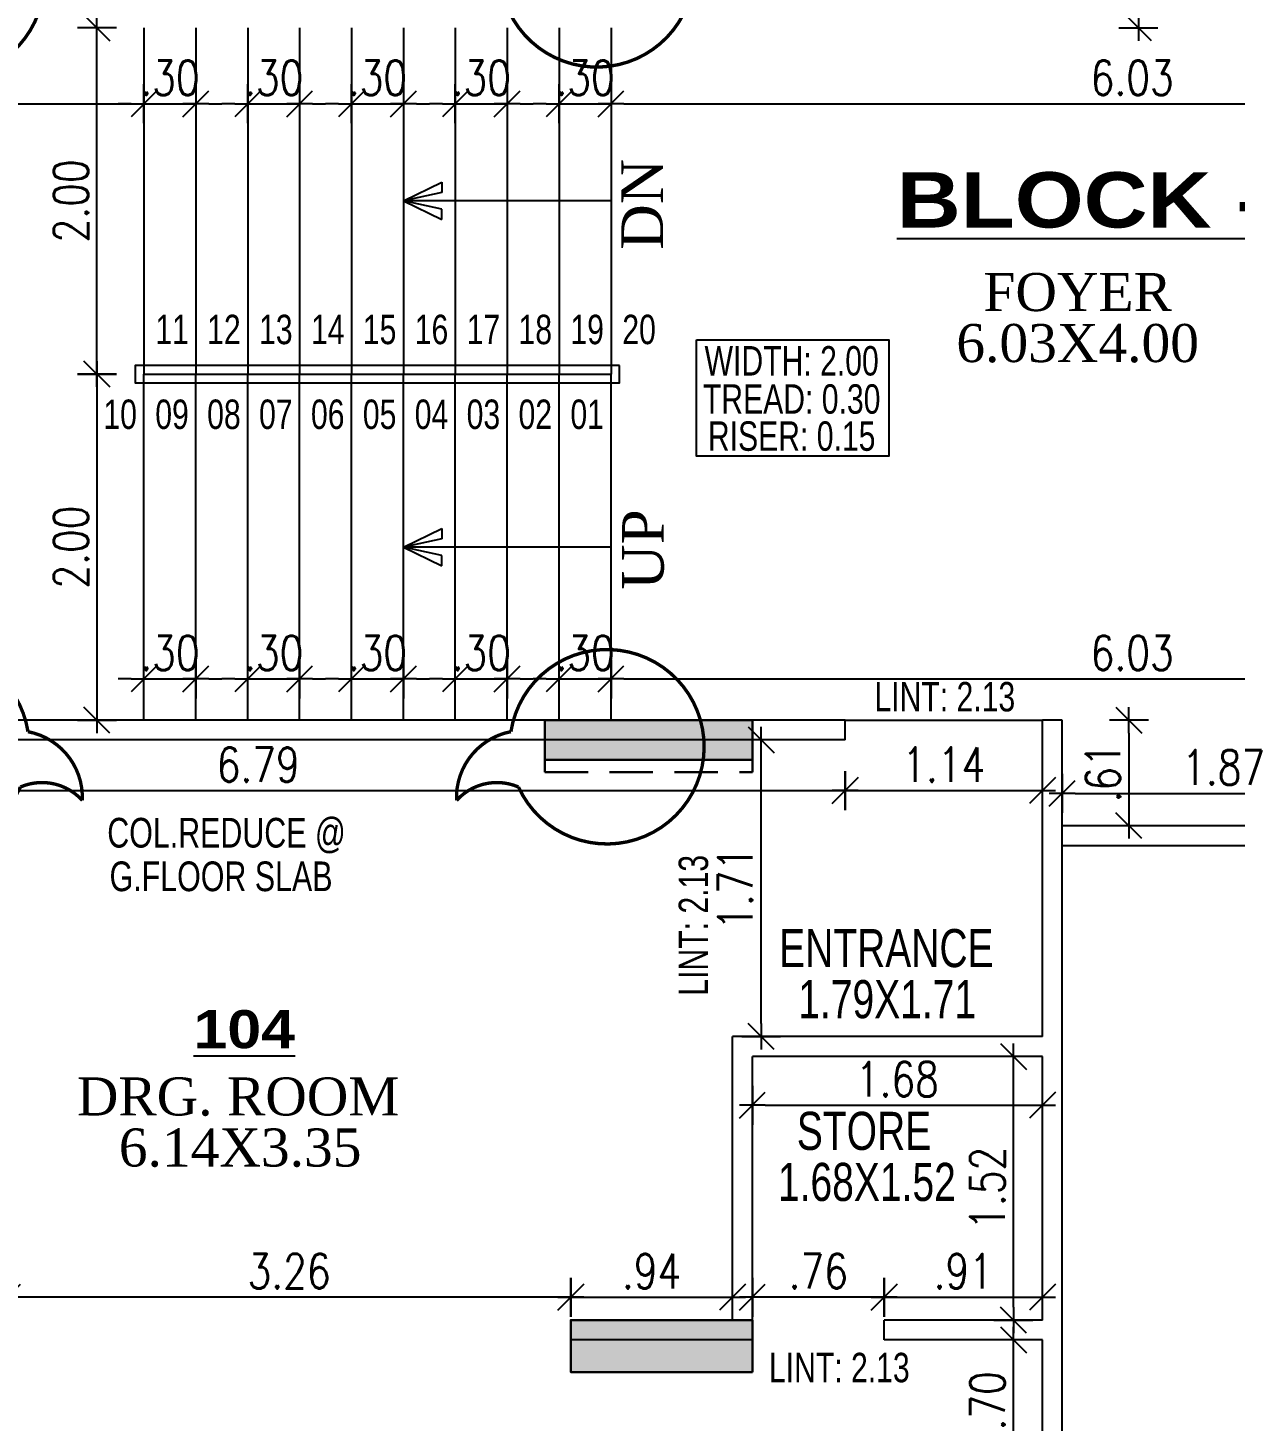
# Model space of a CAD drawing. Header units: inches. Extents: x 14331 to 14549, y 2557 to 2714.
# Drawn here: x 14463.28 to 14470.26, y 2588.55 to 2596.61 of the extents above; entities that cross this region are included whole.
import ezdxf
from ezdxf.enums import TextEntityAlignment as Align

# ---------------------------------------------------------------- set-up
doc = ezdxf.new("R2010")
doc.units = ezdxf.units.IN
doc.header["$LTSCALE"] = 0.25
doc.header["$MEASUREMENT"] = 0
doc.header["$PDMODE"] = 35
doc.linetypes.add('DASHEDX2', pattern=[1.5, 1, -0.5])
for name, color, linetype in [('dimension', 7, 'Continuous'), ('edge back', 34, 'Continuous'), ('proj-internal', 1, 'DASHEDX2'), ('Stair', 34, 'Continuous'), ('steel', 251, 'Continuous'), ('text', 7, 'Continuous'), ('text-large', 7, 'Continuous'), ('text-small', 7, 'Continuous'), ('wall', 7, 'Continuous'), ('WORK TEX', 6, 'Continuous')]:
    doc.layers.add(name, color=color, linetype=linetype)
for name, color, linetype, lineweight in [('P-COL', 7, 'Continuous', 30), ('P-COLHAT', 8, 'Continuous', 25), ('UNIT NOMBER', 1, 'Continuous', 18)]:
    doc.layers.add(name, color=color, linetype=linetype, lineweight=lineweight)
doc.styles.add('ARIAL', font='TIMES_0.TTF')
doc.styles.add('ARL', font='swisscl_0.ttf')
doc.styles.add('B', font='ARIBLK_0.TTF')
doc.styles.add('romans', font='romans.shx', dxfattribs={"width": 0.8})
doc.styles.add('TIME', font='TIMES_0.TTF')
doc.dimstyles.new('minitick-100', dxfattribs={"dimscale": 0.1, "dimtxt": 2, "dimasz": 0.75, "dimexe": 0.03125, "dimexo": 0.25, "dimgap": 0.5, "dimtad": 1, "dimzin": 4, "dimdsep": 46, "dimtxsty": 'romans', "dimblk1": 'MINITICK', "dimblk2": 'MINITICK', "dimsah": 1, "dimcen": 1, "dimse1": 1, "dimse2": 1, "dimclrd": 252, "dimclre": 256, "dimclrt": 256, "dimadec": 3, "dimazin": 0, "dimtfac": 0.8, "dimtix": 1, "dimtmove": 2, "dimatfit": 3, "dimfxl": 0, "dimtolj": 1, "dimtzin": 3, "dimarcsym": 0})

# ---------------------------------------------------------------- blocks, each defined once
blk = doc.blocks.new('BLC-A')
at = {"layer": 'P-COLHAT', "lineweight": 30}
for points in [[(-0.15, 3.3523), (-0.15, 3.5823), (1.05, 3.5823), (1.05, 3.3523)], [(1.05, -0.1857), (1.05, 0.1143), (0, 0.1143), (0, -0.1857)]]:
    blk.add_hatch(color=256, dxfattribs=at).paths.add_polyline_path(points)
at = {"layer": 'P-COL'}
for points in [[(-0.15, 3.3523), (-0.15, 3.5823), (1.05, 3.5823), (1.05, 3.3523)], [(1.05, -0.1857), (1.05, 0.1143), (0, 0.1143), (0, -0.1857)]]:
    blk.add_lwpolyline(points, close=True, dxfattribs=at)
blk = doc.blocks.new('MINITICK')
at = {"color": 7}
for p, q in [((0, -1.5), (0, 1.5)), ((1, 1), (-1, -1)), ((-1, 0), (1, 0))]:
    blk.add_line(p, q, dxfattribs=at)
blk = doc.blocks.new('*D359')
at = {"layer": 'Defpoints', "color": 0, "ltscale": 10, "transparency": 16777216}
for p in [(14461.9468, 2596.4318), (14463.9468, 2596.4318), (14463.9468, 2596.1679)]:
    blk.add_point(p, dxfattribs=at)
at = {"layer": 'dimension', "color": 252, "lineweight": -2, "ltscale": 10, "transparency": 16777216}
blk.add_line((14462.0218, 2596.1679), (14463.8718, 2596.1679), dxfattribs=at)
at = {"layer": 'dimension', "color": 252, "lineweight": -2, "ltscale": 10, "transparency": 16777216, "xscale": 0.07500000000000001, "yscale": 0.07500000000000001, "zscale": 0.07500000000000001, "rotation": 180}
blk.add_blockref('MINITICK', (14461.9468, 2596.1679), dxfattribs=at)
at = {"layer": 'dimension', "color": 252, "lineweight": -2, "ltscale": 10, "transparency": 16777216, "xscale": 0.07500000000000001, "yscale": 0.07500000000000001, "zscale": 0.07500000000000001}
blk.add_blockref('MINITICK', (14463.9468, 2596.1679), dxfattribs=at)
at = {"layer": 'dimension', "ltscale": 10, "transparency": 16777216, "insert": (14462.9468, 2596.3179), "char_height": 0.2, "attachment_point": 5, "style": 'romans'}
blk.add_mtext('\\A1;2.00', dxfattribs=at)
blk = doc.blocks.new('*D360')
at = {"layer": 'Defpoints', "color": 0, "ltscale": 10, "transparency": 16777216}
for p in [(14463.9468, 2596.4318), (14464.2468, 2596.4318), (14464.2468, 2596.1679)]:
    blk.add_point(p, dxfattribs=at)
at = {"layer": 'dimension', "color": 252, "lineweight": -2, "ltscale": 10, "transparency": 16777216}
for p, q in [((14463.8718, 2596.1679), (14463.7968, 2596.1679)), ((14463.9468, 2596.1679), (14464.2468, 2596.1679)), ((14464.3218, 2596.1679), (14464.3968, 2596.1679))]:
    blk.add_line(p, q, dxfattribs=at)
at = {"layer": 'dimension', "color": 252, "lineweight": -2, "ltscale": 10, "transparency": 16777216, "xscale": 0.07500000000000001, "yscale": 0.07500000000000001, "zscale": 0.07500000000000001}
blk.add_blockref('MINITICK', (14463.9468, 2596.1679), dxfattribs=at)
at = {"layer": 'dimension', "color": 252, "lineweight": -2, "ltscale": 10, "transparency": 16777216, "xscale": 0.07500000000000001, "yscale": 0.07500000000000001, "zscale": 0.07500000000000001, "rotation": 180}
blk.add_blockref('MINITICK', (14464.2468, 2596.1679), dxfattribs=at)
at = {"layer": 'dimension', "ltscale": 10, "transparency": 16777216, "insert": (14464.0968, 2596.3179), "char_height": 0.2, "attachment_point": 5, "style": 'romans'}
blk.add_mtext('\\A1;.30', dxfattribs=at)
blk = doc.blocks.new('*D361')
at = {"layer": 'Defpoints', "color": 0, "ltscale": 10, "transparency": 16777216}
for p in [(14464.5468, 2596.4318), (14464.8468, 2596.4318), (14464.8468, 2596.1679)]:
    blk.add_point(p, dxfattribs=at)
at = {"layer": 'dimension', "color": 252, "lineweight": -2, "ltscale": 10, "transparency": 16777216}
for p, q in [((14464.4718, 2596.1679), (14464.3968, 2596.1679)), ((14464.5468, 2596.1679), (14464.8468, 2596.1679)), ((14464.9218, 2596.1679), (14464.9968, 2596.1679))]:
    blk.add_line(p, q, dxfattribs=at)
at = {"layer": 'dimension', "color": 252, "lineweight": -2, "ltscale": 10, "transparency": 16777216, "xscale": 0.07500000000000001, "yscale": 0.07500000000000001, "zscale": 0.07500000000000001}
blk.add_blockref('MINITICK', (14464.5468, 2596.1679), dxfattribs=at)
at = {"layer": 'dimension', "color": 252, "lineweight": -2, "ltscale": 10, "transparency": 16777216, "xscale": 0.07500000000000001, "yscale": 0.07500000000000001, "zscale": 0.07500000000000001, "rotation": 180}
blk.add_blockref('MINITICK', (14464.8468, 2596.1679), dxfattribs=at)
at = {"layer": 'dimension', "ltscale": 10, "transparency": 16777216, "insert": (14464.6968, 2596.3179), "char_height": 0.2, "attachment_point": 5, "style": 'romans'}
blk.add_mtext('\\A1;.30', dxfattribs=at)
blk = doc.blocks.new('*D362')
at = {"layer": 'Defpoints', "color": 0, "ltscale": 10, "transparency": 16777216}
for p in [(14465.1468, 2596.4318), (14465.4468, 2596.4318), (14465.4468, 2596.1679)]:
    blk.add_point(p, dxfattribs=at)
at = {"layer": 'dimension', "color": 252, "lineweight": -2, "ltscale": 10, "transparency": 16777216}
for p, q in [((14465.0718, 2596.1679), (14464.9968, 2596.1679)), ((14465.1468, 2596.1679), (14465.4468, 2596.1679)), ((14465.5218, 2596.1679), (14465.5968, 2596.1679))]:
    blk.add_line(p, q, dxfattribs=at)
at = {"layer": 'dimension', "color": 252, "lineweight": -2, "ltscale": 10, "transparency": 16777216, "xscale": 0.07500000000000001, "yscale": 0.07500000000000001, "zscale": 0.07500000000000001}
blk.add_blockref('MINITICK', (14465.1468, 2596.1679), dxfattribs=at)
at = {"layer": 'dimension', "color": 252, "lineweight": -2, "ltscale": 10, "transparency": 16777216, "xscale": 0.07500000000000001, "yscale": 0.07500000000000001, "zscale": 0.07500000000000001, "rotation": 180}
blk.add_blockref('MINITICK', (14465.4468, 2596.1679), dxfattribs=at)
at = {"layer": 'dimension', "ltscale": 10, "transparency": 16777216, "insert": (14465.2968, 2596.3179), "char_height": 0.2, "attachment_point": 5, "style": 'romans'}
blk.add_mtext('\\A1;.30', dxfattribs=at)
blk = doc.blocks.new('*D363')
at = {"layer": 'Defpoints', "color": 0, "ltscale": 10, "transparency": 16777216}
for p in [(14465.7468, 2596.4318), (14466.0468, 2596.4318), (14466.0468, 2596.1679)]:
    blk.add_point(p, dxfattribs=at)
at = {"layer": 'dimension', "color": 252, "lineweight": -2, "ltscale": 10, "transparency": 16777216}
for p, q in [((14465.6718, 2596.1679), (14465.5968, 2596.1679)), ((14465.7468, 2596.1679), (14466.0468, 2596.1679)), ((14466.1218, 2596.1679), (14466.1968, 2596.1679))]:
    blk.add_line(p, q, dxfattribs=at)
at = {"layer": 'dimension', "color": 252, "lineweight": -2, "ltscale": 10, "transparency": 16777216, "xscale": 0.07500000000000001, "yscale": 0.07500000000000001, "zscale": 0.07500000000000001}
blk.add_blockref('MINITICK', (14465.7468, 2596.1679), dxfattribs=at)
at = {"layer": 'dimension', "color": 252, "lineweight": -2, "ltscale": 10, "transparency": 16777216, "xscale": 0.07500000000000001, "yscale": 0.07500000000000001, "zscale": 0.07500000000000001, "rotation": 180}
blk.add_blockref('MINITICK', (14466.0468, 2596.1679), dxfattribs=at)
at = {"layer": 'dimension', "ltscale": 10, "transparency": 16777216, "insert": (14465.8968, 2596.3179), "char_height": 0.2, "attachment_point": 5, "style": 'romans'}
blk.add_mtext('\\A1;.30', dxfattribs=at)
blk = doc.blocks.new('*D364')
at = {"layer": 'Defpoints', "color": 0, "ltscale": 10, "transparency": 16777216}
for p in [(14466.3468, 2596.4318), (14466.6468, 2596.4318), (14466.6468, 2596.1679)]:
    blk.add_point(p, dxfattribs=at)
at = {"layer": 'dimension', "color": 252, "lineweight": -2, "ltscale": 10, "transparency": 16777216}
for p, q in [((14466.2718, 2596.1679), (14466.1968, 2596.1679)), ((14466.3468, 2596.1679), (14466.6468, 2596.1679)), ((14466.7218, 2596.1679), (14466.7968, 2596.1679))]:
    blk.add_line(p, q, dxfattribs=at)
at = {"layer": 'dimension', "color": 252, "lineweight": -2, "ltscale": 10, "transparency": 16777216, "xscale": 0.07500000000000001, "yscale": 0.07500000000000001, "zscale": 0.07500000000000001}
blk.add_blockref('MINITICK', (14466.3468, 2596.1679), dxfattribs=at)
at = {"layer": 'dimension', "color": 252, "lineweight": -2, "ltscale": 10, "transparency": 16777216, "xscale": 0.07500000000000001, "yscale": 0.07500000000000001, "zscale": 0.07500000000000001, "rotation": 180}
blk.add_blockref('MINITICK', (14466.6468, 2596.1679), dxfattribs=at)
at = {"layer": 'dimension', "ltscale": 10, "transparency": 16777216, "insert": (14466.4968, 2596.3179), "char_height": 0.2, "attachment_point": 5, "style": 'romans'}
blk.add_mtext('\\A1;.30', dxfattribs=at)
blk = doc.blocks.new('*D365')
at = {"layer": 'Defpoints', "color": 0, "ltscale": 10, "transparency": 16777216}
for p in [(14463.6748, 2596.6065), (14463.9505, 2596.6065), (14463.9505, 2594.6057)]:
    blk.add_point(p, dxfattribs=at)
at = {"layer": 'dimension', "color": 252, "lineweight": -2, "ltscale": 10, "transparency": 16777216}
blk.add_line((14463.6748, 2594.6807), (14463.6748, 2596.5315), dxfattribs=at)
at = {"layer": 'dimension', "color": 252, "lineweight": -2, "ltscale": 10, "transparency": 16777216, "xscale": 0.07500000000000001, "yscale": 0.07500000000000001, "zscale": 0.07500000000000001}
for p, rotation in [((14463.6748, 2596.6065), 90), ((14463.6748, 2594.6057), 270)]:
    blk.add_blockref('MINITICK', p, dxfattribs=dict(at, rotation=rotation))
at = {"layer": 'dimension', "ltscale": 10, "transparency": 16777216, "insert": (14463.5248, 2595.6061), "char_height": 0.2, "attachment_point": 5, "rotation": 90, "style": 'romans'}
blk.add_mtext('\\A1;2.00', dxfattribs=at)
blk = doc.blocks.new('*D366')
at = {"layer": 'Defpoints', "color": 0, "ltscale": 10, "transparency": 16777216}
for p in [(14463.9505, 2594.6057), (14463.6748, 2592.605), (14463.9505, 2592.605)]:
    blk.add_point(p, dxfattribs=at)
at = {"layer": 'dimension', "color": 252, "lineweight": -2, "ltscale": 10, "transparency": 16777216}
blk.add_line((14463.6748, 2594.5307), (14463.6748, 2592.68), dxfattribs=at)
at = {"layer": 'dimension', "color": 252, "lineweight": -2, "ltscale": 10, "transparency": 16777216, "xscale": 0.07500000000000001, "yscale": 0.07500000000000001, "zscale": 0.07500000000000001}
for p, rotation in [((14463.6748, 2594.6057), 90), ((14463.6748, 2592.605), 270)]:
    blk.add_blockref('MINITICK', p, dxfattribs=dict(at, rotation=rotation))
at = {"layer": 'dimension', "ltscale": 10, "transparency": 16777216, "insert": (14463.5248, 2593.6053), "char_height": 0.2, "attachment_point": 5, "rotation": 90, "style": 'romans'}
blk.add_mtext('\\A1;2.00', dxfattribs=at)
blk = doc.blocks.new('*D367')
at = {"layer": 'Defpoints', "color": 0, "ltscale": 10, "transparency": 16777216}
for p in [(14463.9468, 2593.1072), (14464.2468, 2593.1072), (14464.2468, 2592.8433)]:
    blk.add_point(p, dxfattribs=at)
at = {"layer": 'dimension', "color": 252, "lineweight": -2, "ltscale": 10, "transparency": 16777216}
for p, q in [((14463.8718, 2592.8433), (14463.7968, 2592.8433)), ((14463.9468, 2592.8433), (14464.2468, 2592.8433)), ((14464.3218, 2592.8433), (14464.3968, 2592.8433))]:
    blk.add_line(p, q, dxfattribs=at)
at = {"layer": 'dimension', "color": 252, "lineweight": -2, "ltscale": 10, "transparency": 16777216, "xscale": 0.07500000000000001, "yscale": 0.07500000000000001, "zscale": 0.07500000000000001}
blk.add_blockref('MINITICK', (14463.9468, 2592.8433), dxfattribs=at)
at = {"layer": 'dimension', "color": 252, "lineweight": -2, "ltscale": 10, "transparency": 16777216, "xscale": 0.07500000000000001, "yscale": 0.07500000000000001, "zscale": 0.07500000000000001, "rotation": 180}
blk.add_blockref('MINITICK', (14464.2468, 2592.8433), dxfattribs=at)
at = {"layer": 'dimension', "ltscale": 10, "transparency": 16777216, "insert": (14464.0968, 2592.9933), "char_height": 0.2, "attachment_point": 5, "style": 'romans'}
blk.add_mtext('\\A1;.30', dxfattribs=at)
blk = doc.blocks.new('*D368')
at = {"layer": 'Defpoints', "color": 0, "ltscale": 10, "transparency": 16777216}
for p in [(14464.5468, 2593.1072), (14464.8468, 2593.1072), (14464.8468, 2592.8433)]:
    blk.add_point(p, dxfattribs=at)
at = {"layer": 'dimension', "color": 252, "lineweight": -2, "ltscale": 10, "transparency": 16777216}
for p, q in [((14464.4718, 2592.8433), (14464.3968, 2592.8433)), ((14464.5468, 2592.8433), (14464.8468, 2592.8433)), ((14464.9218, 2592.8433), (14464.9968, 2592.8433))]:
    blk.add_line(p, q, dxfattribs=at)
at = {"layer": 'dimension', "color": 252, "lineweight": -2, "ltscale": 10, "transparency": 16777216, "xscale": 0.07500000000000001, "yscale": 0.07500000000000001, "zscale": 0.07500000000000001}
blk.add_blockref('MINITICK', (14464.5468, 2592.8433), dxfattribs=at)
at = {"layer": 'dimension', "color": 252, "lineweight": -2, "ltscale": 10, "transparency": 16777216, "xscale": 0.07500000000000001, "yscale": 0.07500000000000001, "zscale": 0.07500000000000001, "rotation": 180}
blk.add_blockref('MINITICK', (14464.8468, 2592.8433), dxfattribs=at)
at = {"layer": 'dimension', "ltscale": 10, "transparency": 16777216, "insert": (14464.6968, 2592.9933), "char_height": 0.2, "attachment_point": 5, "style": 'romans'}
blk.add_mtext('\\A1;.30', dxfattribs=at)
blk = doc.blocks.new('*D369')
at = {"layer": 'Defpoints', "color": 0, "ltscale": 10, "transparency": 16777216}
for p in [(14465.1468, 2593.1072), (14465.4468, 2593.1072), (14465.4468, 2592.8433)]:
    blk.add_point(p, dxfattribs=at)
at = {"layer": 'dimension', "color": 252, "lineweight": -2, "ltscale": 10, "transparency": 16777216}
for p, q in [((14465.0718, 2592.8433), (14464.9968, 2592.8433)), ((14465.1468, 2592.8433), (14465.4468, 2592.8433)), ((14465.5218, 2592.8433), (14465.5968, 2592.8433))]:
    blk.add_line(p, q, dxfattribs=at)
at = {"layer": 'dimension', "color": 252, "lineweight": -2, "ltscale": 10, "transparency": 16777216, "xscale": 0.07500000000000001, "yscale": 0.07500000000000001, "zscale": 0.07500000000000001}
blk.add_blockref('MINITICK', (14465.1468, 2592.8433), dxfattribs=at)
at = {"layer": 'dimension', "color": 252, "lineweight": -2, "ltscale": 10, "transparency": 16777216, "xscale": 0.07500000000000001, "yscale": 0.07500000000000001, "zscale": 0.07500000000000001, "rotation": 180}
blk.add_blockref('MINITICK', (14465.4468, 2592.8433), dxfattribs=at)
at = {"layer": 'dimension', "ltscale": 10, "transparency": 16777216, "insert": (14465.2968, 2592.9933), "char_height": 0.2, "attachment_point": 5, "style": 'romans'}
blk.add_mtext('\\A1;.30', dxfattribs=at)
blk = doc.blocks.new('*D370')
at = {"layer": 'Defpoints', "color": 0, "ltscale": 10, "transparency": 16777216}
for p in [(14465.7468, 2593.1072), (14466.0468, 2593.1072), (14466.0468, 2592.8433)]:
    blk.add_point(p, dxfattribs=at)
at = {"layer": 'dimension', "color": 252, "lineweight": -2, "ltscale": 10, "transparency": 16777216}
for p, q in [((14465.6718, 2592.8433), (14465.5968, 2592.8433)), ((14465.7468, 2592.8433), (14466.0468, 2592.8433)), ((14466.1218, 2592.8433), (14466.1968, 2592.8433))]:
    blk.add_line(p, q, dxfattribs=at)
at = {"layer": 'dimension', "color": 252, "lineweight": -2, "ltscale": 10, "transparency": 16777216, "xscale": 0.07500000000000001, "yscale": 0.07500000000000001, "zscale": 0.07500000000000001}
blk.add_blockref('MINITICK', (14465.7468, 2592.8433), dxfattribs=at)
at = {"layer": 'dimension', "color": 252, "lineweight": -2, "ltscale": 10, "transparency": 16777216, "xscale": 0.07500000000000001, "yscale": 0.07500000000000001, "zscale": 0.07500000000000001, "rotation": 180}
blk.add_blockref('MINITICK', (14466.0468, 2592.8433), dxfattribs=at)
at = {"layer": 'dimension', "ltscale": 10, "transparency": 16777216, "insert": (14465.8968, 2592.9933), "char_height": 0.2, "attachment_point": 5, "style": 'romans'}
blk.add_mtext('\\A1;.30', dxfattribs=at)
blk = doc.blocks.new('*D371')
at = {"layer": 'Defpoints', "color": 0, "ltscale": 10, "transparency": 16777216}
for p in [(14466.3468, 2593.1072), (14466.6468, 2593.1072), (14466.6468, 2592.8433)]:
    blk.add_point(p, dxfattribs=at)
at = {"layer": 'dimension', "color": 252, "lineweight": -2, "ltscale": 10, "transparency": 16777216}
for p, q in [((14466.2718, 2592.8433), (14466.1968, 2592.8433)), ((14466.3468, 2592.8433), (14466.6468, 2592.8433)), ((14466.7218, 2592.8433), (14466.7968, 2592.8433))]:
    blk.add_line(p, q, dxfattribs=at)
at = {"layer": 'dimension', "color": 252, "lineweight": -2, "ltscale": 10, "transparency": 16777216, "xscale": 0.07500000000000001, "yscale": 0.07500000000000001, "zscale": 0.07500000000000001}
blk.add_blockref('MINITICK', (14466.3468, 2592.8433), dxfattribs=at)
at = {"layer": 'dimension', "color": 252, "lineweight": -2, "ltscale": 10, "transparency": 16777216, "xscale": 0.07500000000000001, "yscale": 0.07500000000000001, "zscale": 0.07500000000000001, "rotation": 180}
blk.add_blockref('MINITICK', (14466.6468, 2592.8433), dxfattribs=at)
at = {"layer": 'dimension', "ltscale": 10, "transparency": 16777216, "insert": (14466.4968, 2592.9933), "char_height": 0.2, "attachment_point": 5, "style": 'romans'}
blk.add_mtext('\\A1;.30', dxfattribs=at)
blk = doc.blocks.new('*D440')
at = {"layer": 'Defpoints', "color": 0, "ltscale": 10, "transparency": 16777216}
for p in [(14469.2551, 2597.2162), (14469.2551, 2596.6065), (14469.6957, 2596.6065)]:
    blk.add_point(p, dxfattribs=at)
at = {"layer": 'dimension', "color": 252, "lineweight": -2, "ltscale": 10, "transparency": 16777216}
blk.add_line((14469.6957, 2597.1412), (14469.6957, 2596.6815), dxfattribs=at)
at = {"layer": 'dimension', "color": 252, "lineweight": -2, "ltscale": 10, "transparency": 16777216, "xscale": 0.07500000000000001, "yscale": 0.07500000000000001, "zscale": 0.07500000000000001}
for p, rotation in [((14469.6957, 2597.2162), 90), ((14469.6957, 2596.6065), 270)]:
    blk.add_blockref('MINITICK', p, dxfattribs=dict(at, rotation=rotation))
at = {"layer": 'dimension', "ltscale": 10, "transparency": 16777216, "insert": (14469.5457, 2596.9114), "char_height": 0.2, "attachment_point": 5, "rotation": 90, "style": 'romans'}
blk.add_mtext('\\A1;.61', dxfattribs=at)
blk = doc.blocks.new('*D372')
at = {"layer": 'Defpoints', "color": 0, "ltscale": 10, "transparency": 16777216}
for p in [(14472.6731, 2594.1692), (14466.6468, 2593.91), (14472.6731, 2592.8433)]:
    blk.add_point(p, dxfattribs=at)
at = {"layer": 'dimension', "color": 252, "lineweight": -2, "ltscale": 10, "transparency": 16777216}
blk.add_line((14466.7218, 2592.8433), (14472.5981, 2592.8433), dxfattribs=at)
at = {"layer": 'dimension', "color": 252, "lineweight": -2, "ltscale": 10, "transparency": 16777216, "xscale": 0.07500000000000001, "yscale": 0.07500000000000001, "zscale": 0.07500000000000001, "rotation": 180}
blk.add_blockref('MINITICK', (14466.6468, 2592.8433), dxfattribs=at)
at = {"layer": 'dimension', "color": 252, "lineweight": -2, "ltscale": 10, "transparency": 16777216, "xscale": 0.07500000000000001, "yscale": 0.07500000000000001, "zscale": 0.07500000000000001}
blk.add_blockref('MINITICK', (14472.6731, 2592.8433), dxfattribs=at)
at = {"layer": 'dimension', "ltscale": 10, "transparency": 16777216, "insert": (14469.6599, 2592.9933), "char_height": 0.2, "attachment_point": 5, "style": 'romans'}
blk.add_mtext('\\A1;6.03', dxfattribs=at)
blk = doc.blocks.new('*D529')
at = {"layer": 'Defpoints', "color": 0, "ltscale": 10, "transparency": 16777216}
for p in [(14472.6731, 2596.1679), (14466.6468, 2595.1776), (14472.6731, 2595.1774)]:
    blk.add_point(p, dxfattribs=at)
at = {"layer": 'dimension', "color": 252, "lineweight": -2, "ltscale": 10, "transparency": 16777216}
blk.add_line((14466.7218, 2596.1679), (14472.5981, 2596.1679), dxfattribs=at)
at = {"layer": 'dimension', "color": 252, "lineweight": -2, "ltscale": 10, "transparency": 16777216, "xscale": 0.07500000000000001, "yscale": 0.07500000000000001, "zscale": 0.07500000000000001, "rotation": 180}
blk.add_blockref('MINITICK', (14466.6468, 2596.1679), dxfattribs=at)
at = {"layer": 'dimension', "color": 252, "lineweight": -2, "ltscale": 10, "transparency": 16777216, "xscale": 0.07500000000000001, "yscale": 0.07500000000000001, "zscale": 0.07500000000000001}
blk.add_blockref('MINITICK', (14472.6731, 2596.1679), dxfattribs=at)
at = {"layer": 'dimension', "ltscale": 10, "transparency": 16777216, "insert": (14469.6599, 2596.3179), "char_height": 0.2, "attachment_point": 5, "style": 'romans'}
blk.add_mtext('\\A1;6.03', dxfattribs=at)
blk = doc.blocks.new('*D537')
at = {"layer": 'Defpoints', "color": 0, "ltscale": 10, "transparency": 16777216}
for p in [(14461.2139, 2592.4906), (14468.0007, 2592.4906), (14468.0007, 2592.1977)]:
    blk.add_point(p, dxfattribs=at)
at = {"layer": 'dimension', "color": 252, "lineweight": -2, "ltscale": 10, "transparency": 16777216}
blk.add_line((14461.2889, 2592.1977), (14467.9257, 2592.1977), dxfattribs=at)
at = {"layer": 'dimension', "color": 252, "lineweight": -2, "ltscale": 10, "transparency": 16777216, "xscale": 0.07500000000000001, "yscale": 0.07500000000000001, "zscale": 0.07500000000000001, "rotation": 180}
blk.add_blockref('MINITICK', (14461.2139, 2592.1977), dxfattribs=at)
at = {"layer": 'dimension', "color": 252, "lineweight": -2, "ltscale": 10, "transparency": 16777216, "xscale": 0.07500000000000001, "yscale": 0.07500000000000001, "zscale": 0.07500000000000001}
blk.add_blockref('MINITICK', (14468.0007, 2592.1977), dxfattribs=at)
at = {"layer": 'dimension', "ltscale": 10, "transparency": 16777216, "insert": (14464.6073, 2592.3477), "char_height": 0.2, "attachment_point": 5, "style": 'romans'}
blk.add_mtext('\\A1;6.79', dxfattribs=at)
blk = doc.blocks.new('*D538')
at = {"layer": 'Defpoints', "color": 0, "ltscale": 10, "transparency": 16777216}
for p in [(14468.0007, 2592.4906), (14469.1407, 2592.4906), (14469.1407, 2592.1977)]:
    blk.add_point(p, dxfattribs=at)
at = {"layer": 'dimension', "color": 252, "lineweight": -2, "ltscale": 10, "transparency": 16777216}
blk.add_line((14468.0757, 2592.1977), (14469.0657, 2592.1977), dxfattribs=at)
at = {"layer": 'dimension', "color": 252, "lineweight": -2, "ltscale": 10, "transparency": 16777216, "xscale": 0.07500000000000001, "yscale": 0.07500000000000001, "zscale": 0.07500000000000001, "rotation": 180}
blk.add_blockref('MINITICK', (14468.0007, 2592.1977), dxfattribs=at)
at = {"layer": 'dimension', "color": 252, "lineweight": -2, "ltscale": 10, "transparency": 16777216, "xscale": 0.07500000000000001, "yscale": 0.07500000000000001, "zscale": 0.07500000000000001}
blk.add_blockref('MINITICK', (14469.1407, 2592.1977), dxfattribs=at)
at = {"layer": 'dimension', "ltscale": 10, "transparency": 16777216, "insert": (14468.5707, 2592.3477), "char_height": 0.2, "attachment_point": 5, "style": 'romans'}
blk.add_mtext('\\A1;1.14', dxfattribs=at)
blk = doc.blocks.new('*D539')
at = {"layer": 'Defpoints', "color": 0, "ltscale": 10, "transparency": 16777216}
for p in [(14467.5148, 2592.4906), (14467.7324, 2592.4906), (14467.6269, 2590.7757)]:
    blk.add_point(p, dxfattribs=at)
at = {"layer": 'dimension', "color": 252, "lineweight": -2, "ltscale": 10, "transparency": 16777216}
blk.add_line((14467.5148, 2590.8507), (14467.5148, 2592.4156), dxfattribs=at)
at = {"layer": 'dimension', "color": 252, "lineweight": -2, "ltscale": 10, "transparency": 16777216, "xscale": 0.07500000000000001, "yscale": 0.07500000000000001, "zscale": 0.07500000000000001}
for p, rotation in [((14467.5148, 2592.4906), 90), ((14467.5148, 2590.7757), 270)]:
    blk.add_blockref('MINITICK', p, dxfattribs=dict(at, rotation=rotation))
at = {"layer": 'dimension', "ltscale": 10, "transparency": 16777216, "insert": (14467.3648, 2591.6332), "char_height": 0.2, "attachment_point": 5, "rotation": 90, "style": 'romans'}
blk.add_mtext('\\A1;1.71', dxfattribs=at)
blk = doc.blocks.new('*D540')
at = {"layer": 'Defpoints', "color": 0, "ltscale": 10, "transparency": 16777216}
for p in [(14469.2551, 2592.605), (14469.2551, 2591.9952), (14469.6411, 2591.9952)]:
    blk.add_point(p, dxfattribs=at)
at = {"layer": 'dimension', "color": 252, "lineweight": -2, "ltscale": 10, "transparency": 16777216}
blk.add_line((14469.6411, 2592.53), (14469.6411, 2592.0702), dxfattribs=at)
at = {"layer": 'dimension', "color": 252, "lineweight": -2, "ltscale": 10, "transparency": 16777216, "xscale": 0.07500000000000001, "yscale": 0.07500000000000001, "zscale": 0.07500000000000001}
for p, rotation in [((14469.6411, 2592.605), 90), ((14469.6411, 2591.9952), 270)]:
    blk.add_blockref('MINITICK', p, dxfattribs=dict(at, rotation=rotation))
at = {"layer": 'dimension', "ltscale": 10, "transparency": 16777216, "insert": (14469.4911, 2592.3001), "char_height": 0.2, "attachment_point": 5, "rotation": 90, "style": 'romans'}
blk.add_mtext('\\A1;.61', dxfattribs=at)
blk = doc.blocks.new('*D541')
at = {"layer": 'Defpoints', "color": 0, "ltscale": 10, "transparency": 16777216}
for p in [(14471.1224, 2592.182), (14469.2551, 2592.0993), (14471.1224, 2592.0993)]:
    blk.add_point(p, dxfattribs=at)
at = {"layer": 'dimension', "color": 252, "lineweight": -2, "ltscale": 10, "transparency": 16777216}
blk.add_line((14469.3301, 2592.182), (14471.0474, 2592.182), dxfattribs=at)
at = {"layer": 'dimension', "color": 252, "lineweight": -2, "ltscale": 10, "transparency": 16777216, "xscale": 0.07500000000000001, "yscale": 0.07500000000000001, "zscale": 0.07500000000000001, "rotation": 180}
blk.add_blockref('MINITICK', (14469.2551, 2592.182), dxfattribs=at)
at = {"layer": 'dimension', "color": 252, "lineweight": -2, "ltscale": 10, "transparency": 16777216, "xscale": 0.07500000000000001, "yscale": 0.07500000000000001, "zscale": 0.07500000000000001}
blk.add_blockref('MINITICK', (14471.1224, 2592.182), dxfattribs=at)
at = {"layer": 'dimension', "ltscale": 10, "transparency": 16777216, "insert": (14470.1888, 2592.332), "char_height": 0.2, "attachment_point": 5, "style": 'romans'}
blk.add_mtext('\\A1;1.87', dxfattribs=at)
blk = doc.blocks.new('*D542')
at = {"layer": 'Defpoints', "color": 0, "ltscale": 10, "transparency": 16777216}
for p in [(14467.4639, 2590.6614), (14469.1407, 2590.6614), (14469.1407, 2590.3791)]:
    blk.add_point(p, dxfattribs=at)
at = {"layer": 'dimension', "color": 252, "lineweight": -2, "ltscale": 10, "transparency": 16777216}
blk.add_line((14467.5389, 2590.3791), (14469.0657, 2590.3791), dxfattribs=at)
at = {"layer": 'dimension', "color": 252, "lineweight": -2, "ltscale": 10, "transparency": 16777216, "xscale": 0.07500000000000001, "yscale": 0.07500000000000001, "zscale": 0.07500000000000001, "rotation": 180}
blk.add_blockref('MINITICK', (14467.4639, 2590.3791), dxfattribs=at)
at = {"layer": 'dimension', "color": 252, "lineweight": -2, "ltscale": 10, "transparency": 16777216, "xscale": 0.07500000000000001, "yscale": 0.07500000000000001, "zscale": 0.07500000000000001}
blk.add_blockref('MINITICK', (14469.1407, 2590.3791), dxfattribs=at)
at = {"layer": 'dimension', "ltscale": 10, "transparency": 16777216, "insert": (14468.3023, 2590.5291), "char_height": 0.2, "attachment_point": 5, "style": 'romans'}
blk.add_mtext('\\A1;1.68', dxfattribs=at)
blk = doc.blocks.new('*D543')
at = {"layer": 'Defpoints', "color": 0, "ltscale": 10, "transparency": 16777216}
for p in [(14468.9731, 2590.6614), (14469.1407, 2590.6614), (14469.1407, 2589.137)]:
    blk.add_point(p, dxfattribs=at)
at = {"layer": 'dimension', "color": 252, "lineweight": -2, "ltscale": 10, "transparency": 16777216}
blk.add_line((14468.9731, 2589.212), (14468.9731, 2590.5864), dxfattribs=at)
at = {"layer": 'dimension', "color": 252, "lineweight": -2, "ltscale": 10, "transparency": 16777216, "xscale": 0.07500000000000001, "yscale": 0.07500000000000001, "zscale": 0.07500000000000001}
for p, rotation in [((14468.9731, 2590.6614), 90), ((14468.9731, 2589.137), 270)]:
    blk.add_blockref('MINITICK', p, dxfattribs=dict(at, rotation=rotation))
at = {"layer": 'dimension', "ltscale": 10, "transparency": 16777216, "insert": (14468.8231, 2589.8992), "char_height": 0.2, "attachment_point": 5, "rotation": 90, "style": 'romans'}
blk.add_mtext('\\A1;1.52', dxfattribs=at)
blk = doc.blocks.new('*D544')
at = {"layer": 'Defpoints', "color": 0, "ltscale": 10, "transparency": 16777216}
for p in [(14469.1407, 2589.2694), (14468.2261, 2589.137), (14469.1407, 2589.137)]:
    blk.add_point(p, dxfattribs=at)
at = {"layer": 'dimension', "color": 252, "lineweight": -2, "ltscale": 10, "transparency": 16777216}
blk.add_line((14468.3011, 2589.2694), (14469.0657, 2589.2694), dxfattribs=at)
at = {"layer": 'dimension', "color": 252, "lineweight": -2, "ltscale": 10, "transparency": 16777216, "xscale": 0.07500000000000001, "yscale": 0.07500000000000001, "zscale": 0.07500000000000001, "rotation": 180}
blk.add_blockref('MINITICK', (14468.2261, 2589.2694), dxfattribs=at)
at = {"layer": 'dimension', "color": 252, "lineweight": -2, "ltscale": 10, "transparency": 16777216, "xscale": 0.07500000000000001, "yscale": 0.07500000000000001, "zscale": 0.07500000000000001}
blk.add_blockref('MINITICK', (14469.1407, 2589.2694), dxfattribs=at)
at = {"layer": 'dimension', "ltscale": 10, "transparency": 16777216, "insert": (14468.6834, 2589.4194), "char_height": 0.2, "attachment_point": 5, "style": 'romans'}
blk.add_mtext('\\A1;.91', dxfattribs=at)
blk = doc.blocks.new('*D545')
at = {"layer": 'Defpoints', "color": 0, "ltscale": 10, "transparency": 16777216}
for p in [(14467.4639, 2589.2694), (14467.4639, 2589.0226), (14468.2261, 2589.0226)]:
    blk.add_point(p, dxfattribs=at)
at = {"layer": 'dimension', "color": 252, "lineweight": -2, "ltscale": 10, "transparency": 16777216}
blk.add_line((14468.1511, 2589.2694), (14467.5389, 2589.2694), dxfattribs=at)
at = {"layer": 'dimension', "color": 252, "lineweight": -2, "ltscale": 10, "transparency": 16777216, "xscale": 0.07500000000000001, "yscale": 0.07500000000000001, "zscale": 0.07500000000000001, "rotation": 180}
blk.add_blockref('MINITICK', (14467.4639, 2589.2694), dxfattribs=at)
at = {"layer": 'dimension', "color": 252, "lineweight": -2, "ltscale": 10, "transparency": 16777216, "xscale": 0.07500000000000001, "yscale": 0.07500000000000001, "zscale": 0.07500000000000001}
blk.add_blockref('MINITICK', (14468.2261, 2589.2694), dxfattribs=at)
at = {"layer": 'dimension', "ltscale": 10, "transparency": 16777216, "insert": (14467.845, 2589.4194), "char_height": 0.2, "attachment_point": 5, "style": 'romans'}
blk.add_mtext('\\A1;.76', dxfattribs=at)
blk = doc.blocks.new('*D552')
at = {"layer": 'Defpoints', "color": 0, "ltscale": 10, "transparency": 16777216}
for p in [(14463.1575, 2589.2694), (14463.1575, 2588.987), (14466.4139, 2588.987)]:
    blk.add_point(p, dxfattribs=at)
at = {"layer": 'dimension', "color": 252, "lineweight": -2, "ltscale": 10, "transparency": 16777216}
blk.add_line((14466.3389, 2589.2694), (14463.2325, 2589.2694), dxfattribs=at)
at = {"layer": 'dimension', "color": 252, "lineweight": -2, "ltscale": 10, "transparency": 16777216, "xscale": 0.07500000000000001, "yscale": 0.07500000000000001, "zscale": 0.07500000000000001, "rotation": 180}
blk.add_blockref('MINITICK', (14463.1575, 2589.2694), dxfattribs=at)
at = {"layer": 'dimension', "color": 252, "lineweight": -2, "ltscale": 10, "transparency": 16777216, "xscale": 0.07500000000000001, "yscale": 0.07500000000000001, "zscale": 0.07500000000000001}
blk.add_blockref('MINITICK', (14466.4139, 2589.2694), dxfattribs=at)
at = {"layer": 'dimension', "ltscale": 10, "transparency": 16777216, "insert": (14464.7857, 2589.4194), "char_height": 0.2, "attachment_point": 5, "style": 'romans'}
blk.add_mtext('\\A1;3.26', dxfattribs=at)
blk = doc.blocks.new('*D553')
at = {"layer": 'Defpoints', "color": 0, "ltscale": 10, "transparency": 16777216}
for p in [(14467.3496, 2589.2694), (14466.4139, 2589.137), (14467.3496, 2589.137)]:
    blk.add_point(p, dxfattribs=at)
at = {"layer": 'dimension', "color": 252, "lineweight": -2, "ltscale": 10, "transparency": 16777216}
blk.add_line((14466.4889, 2589.2694), (14467.2746, 2589.2694), dxfattribs=at)
at = {"layer": 'dimension', "color": 252, "lineweight": -2, "ltscale": 10, "transparency": 16777216, "xscale": 0.07500000000000001, "yscale": 0.07500000000000001, "zscale": 0.07500000000000001, "rotation": 180}
blk.add_blockref('MINITICK', (14466.4139, 2589.2694), dxfattribs=at)
at = {"layer": 'dimension', "color": 252, "lineweight": -2, "ltscale": 10, "transparency": 16777216, "xscale": 0.07500000000000001, "yscale": 0.07500000000000001, "zscale": 0.07500000000000001}
blk.add_blockref('MINITICK', (14467.3496, 2589.2694), dxfattribs=at)
at = {"layer": 'dimension', "ltscale": 10, "transparency": 16777216, "insert": (14466.8817, 2589.4194), "char_height": 0.2, "attachment_point": 5, "style": 'romans'}
blk.add_mtext('\\A1;.94', dxfattribs=at)
blk = doc.blocks.new('*D554')
at = {"layer": 'Defpoints', "color": 0, "ltscale": 10, "transparency": 16777216}
for p in [(14468.9731, 2589.0226), (14469.1407, 2589.0226), (14469.1407, 2588.318)]:
    blk.add_point(p, dxfattribs=at)
at = {"layer": 'dimension', "color": 252, "lineweight": -2, "ltscale": 10, "transparency": 16777216}
blk.add_line((14468.9731, 2588.393), (14468.9731, 2588.9476), dxfattribs=at)
at = {"layer": 'dimension', "color": 252, "lineweight": -2, "ltscale": 10, "transparency": 16777216, "xscale": 0.07500000000000001, "yscale": 0.07500000000000001, "zscale": 0.07500000000000001}
for p, rotation in [((14468.9731, 2589.0226), 90), ((14468.9731, 2588.318), 270)]:
    blk.add_blockref('MINITICK', p, dxfattribs=dict(at, rotation=rotation))
at = {"layer": 'dimension', "ltscale": 10, "transparency": 16777216, "insert": (14468.8231, 2588.6703), "char_height": 0.2, "attachment_point": 5, "rotation": 90, "style": 'romans'}
blk.add_mtext('\\A1;.70', dxfattribs=at)

msp = doc.modelspace()

# ---------------------------------------------------------------- linework, layer by layer
at = {"layer": 'edge back', "color": 3, "const_width": 0.0195}
for points in [[(14466.0535, 2597.1741, -0.321855), (14465.6958, 2597.252, 0.372837), (14466.01, 2596.8544, 6.819595)], [(14463.3198, 2597.1151, 0.321855), (14463.6776, 2597.193, -0.372837), (14463.3634, 2596.7954, -6.819595)], [(14463.2326, 2592.2187, -0.321855), (14463.5903, 2592.1409, 0.372837), (14463.2762, 2592.5384, 6.819595)], [(14466.1117, 2592.2187, 0.321855), (14465.7539, 2592.1409, -0.372837), (14466.0681, 2592.5384, -6.819595)]]:
    msp.add_lwpolyline(points, format="xyb", close=True, dxfattribs=at)
at = {"layer": 'proj-internal', "color": 5, "lineweight": 30}
msp.add_lwpolyline([(14466.2639, 2592.375), (14466.2639, 2592.305), (14467.4639, 2592.305), (14467.4639, 2592.375)], dxfattribs=at)
at = {"layer": 'Stair', "ltscale": 2}
for p, q in [((14463.9468, 2596.6065), (14463.9468, 2594.6057)), ((14464.2468, 2596.6065), (14464.2468, 2594.6057)), ((14464.5468, 2596.6065), (14464.5468, 2594.6057)), ((14464.8468, 2596.6065), (14464.8468, 2594.6057)), ((14465.1468, 2596.6065), (14465.1468, 2594.6057)), ((14465.4468, 2596.6065), (14465.4468, 2594.6057)), ((14465.7468, 2596.6065), (14465.7468, 2594.6057)), ((14466.0468, 2596.6065), (14466.0468, 2594.6057)), ((14466.3468, 2596.6065), (14466.3468, 2594.6057)), ((14466.6468, 2596.6065), (14466.6468, 2594.6057)), ((14465.4468, 2595.6061), (14465.6679, 2595.7142)), ((14465.6679, 2595.6541), (14465.4468, 2595.6061)), ((14465.6679, 2595.7142), (14465.6679, 2595.6541)), ((14466.6468, 2595.6061), (14465.4468, 2595.6061)), ((14465.4468, 2595.6061), (14465.6679, 2595.498)), ((14465.6679, 2595.5581), (14465.4468, 2595.6061)), ((14465.6679, 2595.498), (14465.6679, 2595.5581)), ((14463.9468, 2592.605), (14463.9468, 2594.6057)), ((14463.9468, 2594.6057), (14466.6468, 2594.6057)), ((14464.2468, 2592.605), (14464.2468, 2594.6057)), ((14464.5468, 2592.605), (14464.5468, 2594.6057)), ((14464.8468, 2592.605), (14464.8468, 2594.6057)), ((14465.1468, 2592.605), (14465.1468, 2594.6057)), ((14465.4468, 2592.605), (14465.4468, 2594.6057)), ((14465.7468, 2592.605), (14465.7468, 2594.6057)), ((14466.0468, 2592.605), (14466.0468, 2594.6057)), ((14466.3468, 2592.605), (14466.3468, 2594.6057)), ((14466.6468, 2592.605), (14466.6468, 2594.6057)), ((14465.4468, 2593.6053), (14465.6679, 2593.7134)), ((14465.6679, 2593.7134), (14465.6679, 2593.6534)), ((14465.6679, 2593.6534), (14465.4468, 2593.6053)), ((14466.6468, 2593.6053), (14465.4468, 2593.6053)), ((14465.4468, 2593.6053), (14465.6679, 2593.4973)), ((14465.6679, 2593.5573), (14465.4468, 2593.6053)), ((14465.6679, 2593.4973), (14465.6679, 2593.5573))]:
    msp.add_line(p, q, dxfattribs=at)
at = {"layer": 'steel', "ltscale": 10}
msp.add_lwpolyline([(14466.6968, 2594.6557), (14463.8968, 2594.6557), (14463.8968, 2594.5557), (14466.6968, 2594.5557)], close=True, dxfattribs=at)
at = {"layer": 'wall'}
for p, q in [((14468.0007, 2592.605), (14459.2703, 2592.605)), ((14468.0007, 2592.4906), (14468.0007, 2592.605)), ((14468.0007, 2592.605), (14469.1407, 2592.605)), ((14469.1407, 2590.7757), (14469.1407, 2592.605)), ((14469.2551, 2592.605), (14469.1407, 2592.605)), ((14469.2551, 2588.318), (14469.2551, 2592.605)), ((14468.0007, 2592.4906), (14461.2139, 2592.4906)), ((14469.2551, 2591.9952), (14471.1224, 2591.9952)), ((14469.2551, 2591.8809), (14471.1224, 2591.8809)), ((14467.3496, 2589.137), (14467.3496, 2590.7757)), ((14469.1407, 2590.7757), (14467.3496, 2590.7757)), ((14467.4639, 2589.0226), (14467.4639, 2590.6614)), ((14469.1407, 2590.6614), (14467.4639, 2590.6614)), ((14469.1407, 2589.137), (14469.1407, 2590.6614)), ((14467.3496, 2589.137), (14466.4139, 2589.137)), ((14466.4139, 2589.0226), (14466.4139, 2589.137)), ((14468.2261, 2589.0226), (14468.2261, 2589.137)), ((14469.1407, 2589.137), (14468.2261, 2589.137)), ((14467.4639, 2589.0226), (14466.4139, 2589.0226)), ((14469.1407, 2589.0226), (14468.2261, 2589.0226)), ((14469.1407, 2588.318), (14469.1407, 2589.0226))]:
    msp.add_line(p, q, dxfattribs=at)
at = {"layer": 'WORK TEX'}
msp.add_lwpolyline([(14467.1416, 2594.8024), (14468.2536, 2594.8024), (14468.2536, 2594.1313), (14467.1416, 2594.1313)], close=True, dxfattribs=at)

# ---------------------------------------------------------------- block references
at = {"layer": 'P-COLHAT'}
msp.add_blockref('BLC-A', (14466.4139, 2589.0226), dxfattribs=at)

# ---------------------------------------------------------------- texts
at = {"layer": 'text', "color": 1, "style": 'B'}
msp.add_text('%%UBLOCK - A', height=0.32, dxfattribs=at).set_placement((14468.2992, 2595.4523))
at = {"layer": 'text-large'}
for s, style, p in [('FOYER', 'ARIAL', (14469.3447, 2595.0798)), ('6.03X4.00', 'ARIAL', (14469.3446, 2594.7847)), ('ENTRANCE', 'ARL', (14468.2387, 2591.2875)), ('1.79X1.71', 'ARL', (14468.2434, 2590.9924)), ('DRG. ROOM', 'ARIAL', (14464.4912, 2590.4301)), ('STORE', 'ARL', (14468.1094, 2590.2311)), ('6.14X3.35', 'ARIAL', (14464.5029, 2590.135)), ('1.68X1.52', 'ARL', (14468.126, 2589.936))]:
    msp.add_text(s, height=0.22, dxfattribs=dict(at, style=style)).set_placement(p, align=Align.MIDDLE_CENTER)
at = {"layer": 'text-small', "style": 'TIME'}
for s, p in [('DN', (14466.9474, 2595.3243)), ('UP', (14466.9515, 2593.3584))]:
    msp.add_text(s, height=0.24085, rotation=90, dxfattribs=at).set_placement(p)
at = {"layer": 'UNIT NOMBER', "lineweight": -3, "style": 'B'}
msp.add_text('%%U104', height=0.22, dxfattribs=at).set_placement((14464.5265, 2590.8188), align=Align.MIDDLE_CENTER)
at = {"layer": 'WORK TEX', "style": 'ARL'}
for s, height, p in [('11', 0.17, (14464.1091, 2594.8633)), ('12', 0.17, (14464.4091, 2594.8633)), ('13', 0.17, (14464.7091, 2594.8633)), ('14', 0.17, (14465.0091, 2594.8633)), ('15', 0.17, (14465.3091, 2594.8633)), ('16', 0.17, (14465.6091, 2594.8633)), ('17', 0.17, (14465.9091, 2594.8633)), ('18', 0.17, (14466.2091, 2594.8633)), ('19', 0.17, (14466.5091, 2594.8633)), ('20', 0.17, (14466.8091, 2594.8633)), ('WIDTH: 2.00', 0.17, (14467.6913, 2594.682)), ('TREAD: 0.30', 0.17, (14467.6913, 2594.4613)), ('10', 0.17, (14463.8091, 2594.3731)), ('09', 0.17, (14464.1091, 2594.3731)), ('08', 0.17, (14464.4091, 2594.3731)), ('07', 0.17, (14464.7091, 2594.3731)), ('06', 0.17, (14465.0091, 2594.3731)), ('05', 0.17, (14465.3091, 2594.3731)), ('04', 0.17, (14465.6091, 2594.3731)), ('03', 0.17, (14465.9091, 2594.3731)), ('02', 0.17, (14466.2091, 2594.3731)), ('01', 0.17, (14466.5091, 2594.3731)), ('RISER: 0.15', 0.17, (14467.6913, 2594.247)), ('LINT: 2.13', 0.17, (14468.5767, 2592.7407)), ('COL.REDUCE @', 0.171409, (14464.424, 2591.9543)), ('G.FLOOR SLAB', 0.171409, (14464.3923, 2591.7023)), ('LINT: 2.13', 0.17, (14467.9667, 2588.8631))]:
    msp.add_text(s, height=height, dxfattribs=at).set_placement(p, align=Align.MIDDLE_CENTER)
msp.add_text('LINT: 2.13', height=0.17, rotation=90, dxfattribs=at).set_placement((14467.1229, 2591.4192), align=Align.MIDDLE_CENTER)

# ---------------------------------------------------------------- dimensions: what is measured, and where the dimension line sits
at = {"layer": 'dimension', "ltscale": 10}
for base, p1, p2, picture, middle in [((14469.6957, 2596.6065), (14469.2551, 2597.2162), (14469.2551, 2596.6065), '*D440', (14469.5457, 2596.9114)), ((14463.6748, 2596.6065), (14463.9505, 2594.6057), (14463.9505, 2596.6065), '*D365', (14463.5248, 2595.6061)), ((14463.6748, 2592.605), (14463.9505, 2594.6057), (14463.9505, 2592.605), '*D366', (14463.5248, 2593.6053)), ((14469.6411, 2591.9952), (14469.2551, 2592.605), (14469.2551, 2591.9952), '*D540', (14469.4911, 2592.3001)), ((14467.5148, 2592.4906), (14467.6269, 2590.7757), (14467.7324, 2592.4906), '*D539', (14467.3648, 2591.6332)), ((14468.9731, 2590.6614), (14469.1407, 2589.137), (14469.1407, 2590.6614), '*D543', (14468.8231, 2589.8992)), ((14468.9731, 2589.0226), (14469.1407, 2588.318), (14469.1407, 2589.0226), '*D554', (14468.8231, 2588.6703))]:
    dim = msp.add_linear_dim(base=base, p1=p1, p2=p2, angle=90, dimstyle='minitick-100', dxfattribs=at)
    dim.commit()
    dim.dimension.update_dxf_attribs({"geometry": picture, "text_midpoint": middle})
for base, p1, p2, picture, middle in [((14463.9468, 2596.1679), (14461.9468, 2596.4318), (14463.9468, 2596.4318), '*D359', (14462.9468, 2596.3179)), ((14464.2468, 2596.1679), (14463.9468, 2596.4318), (14464.2468, 2596.4318), '*D360', (14464.0968, 2596.3179)), ((14464.8468, 2596.1679), (14464.5468, 2596.4318), (14464.8468, 2596.4318), '*D361', (14464.6968, 2596.3179)), ((14465.4468, 2596.1679), (14465.1468, 2596.4318), (14465.4468, 2596.4318), '*D362', (14465.2968, 2596.3179)), ((14466.0468, 2596.1679), (14465.7468, 2596.4318), (14466.0468, 2596.4318), '*D363', (14465.8968, 2596.3179)), ((14466.6468, 2596.1679), (14466.3468, 2596.4318), (14466.6468, 2596.4318), '*D364', (14466.4968, 2596.3179)), ((14472.6731, 2596.1679), (14466.6468, 2595.1776), (14472.6731, 2595.1774), '*D529', (14469.6599, 2596.3179)), ((14472.6731, 2592.8433), (14466.6468, 2593.91), (14472.6731, 2594.1692), '*D372', (14469.6599, 2592.9933)), ((14464.2468, 2592.8433), (14463.9468, 2593.1072), (14464.2468, 2593.1072), '*D367', (14464.0968, 2592.9933)), ((14464.8468, 2592.8433), (14464.5468, 2593.1072), (14464.8468, 2593.1072), '*D368', (14464.6968, 2592.9933)), ((14465.4468, 2592.8433), (14465.1468, 2593.1072), (14465.4468, 2593.1072), '*D369', (14465.2968, 2592.9933)), ((14466.0468, 2592.8433), (14465.7468, 2593.1072), (14466.0468, 2593.1072), '*D370', (14465.8968, 2592.9933)), ((14466.6468, 2592.8433), (14466.3468, 2593.1072), (14466.6468, 2593.1072), '*D371', (14466.4968, 2592.9933)), ((14468.0007, 2592.1977), (14461.2139, 2592.4906), (14468.0007, 2592.4906), '*D537', (14464.6073, 2592.3477)), ((14469.1407, 2592.1977), (14468.0007, 2592.4906), (14469.1407, 2592.4906), '*D538', (14468.5707, 2592.3477)), ((14471.1224, 2592.182), (14469.2551, 2592.0993), (14471.1224, 2592.0993), '*D541', (14470.1888, 2592.332)), ((14469.1407, 2590.3791), (14467.4639, 2590.6614), (14469.1407, 2590.6614), '*D542', (14468.3023, 2590.5291)), ((14463.1575, 2589.2694), (14466.4139, 2588.987), (14463.1575, 2588.987), '*D552', (14464.7857, 2589.4194)), ((14467.3496, 2589.2694), (14466.4139, 2589.137), (14467.3496, 2589.137), '*D553', (14466.8817, 2589.4194)), ((14467.4639, 2589.2694), (14468.2261, 2589.0226), (14467.4639, 2589.0226), '*D545', (14467.845, 2589.4194)), ((14469.1407, 2589.2694), (14468.2261, 2589.137), (14469.1407, 2589.137), '*D544', (14468.6834, 2589.4194))]:
    dim = msp.add_linear_dim(base=base, p1=p1, p2=p2, dimstyle='minitick-100', dxfattribs=at)
    dim.commit()
    dim.dimension.update_dxf_attribs({"geometry": picture, "text_midpoint": middle})

doc.saveas('drawing.dxf')
